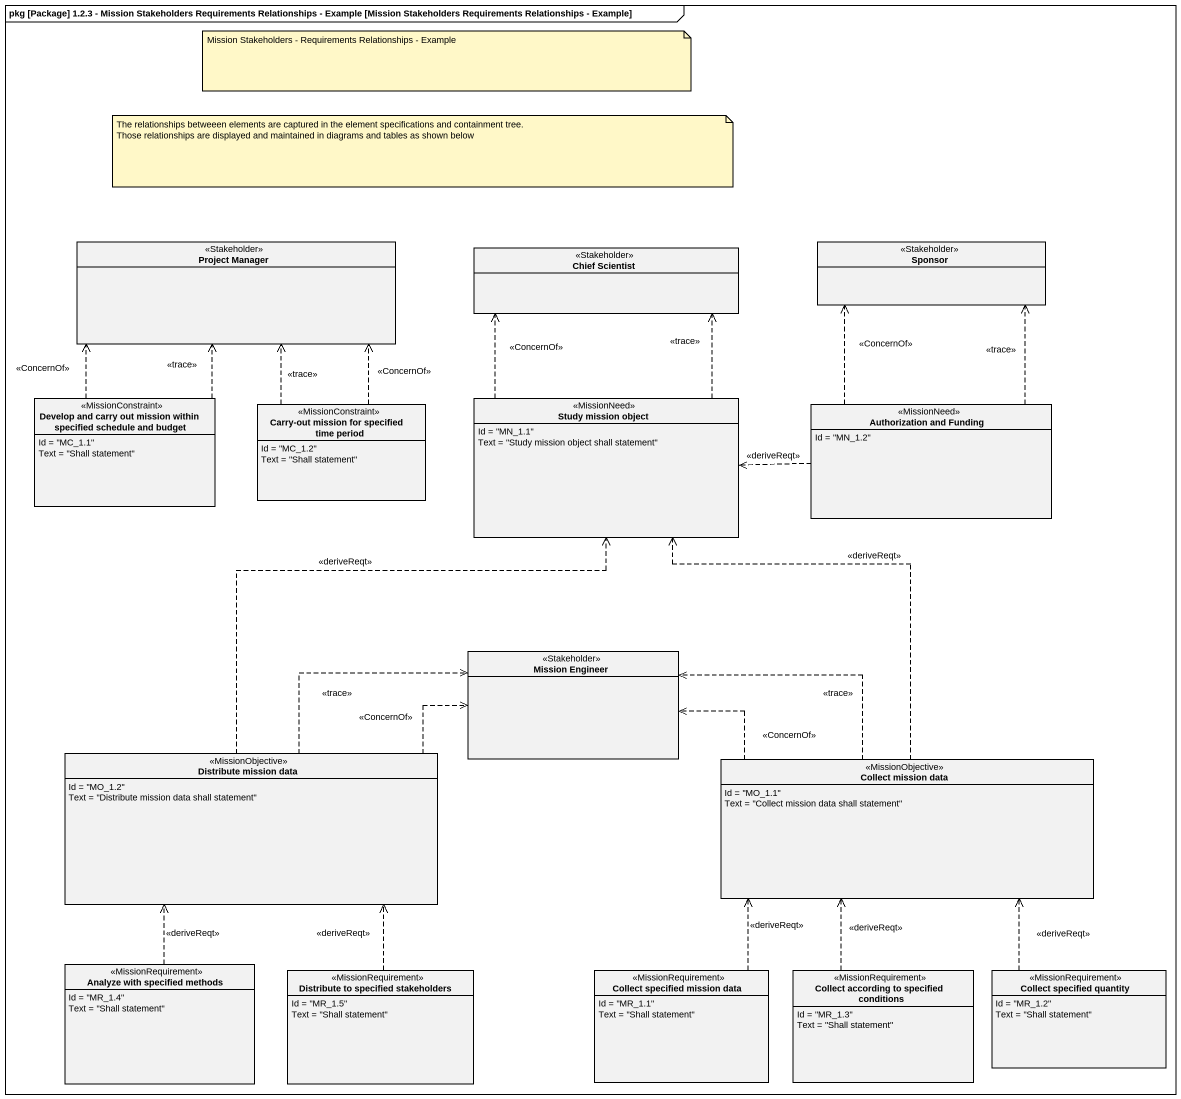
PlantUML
@startuml
mainframe pkg [Package] 1.2.3 - Mission Stakeholders Requirements Relationships - Example [Mission Stakeholders Requirements Relationships - Example]
hide circle
hide empty members
class "Project Manager" as Project_Manager <<Stakeholder>>
class "Chief Scientist" as Chief_Scientist <<Stakeholder>>
class Sponsor <<Stakeholder>>
class "Develop and carry out mission within specified schedule and budget" as Develop_and_carry_out <<MissionConstraint>> {
  Id = "MC_1.1"
  Text = "Shall statement"
}
class "Carry-out mission for specified time period" as Carry_out_mission_for <<MissionConstraint>> {
  Id = "MC_1.2"
  Text = "Shall statement"
}
class "Study mission object" as Study_mission_object <<MissionNeed>> {
  Id = "MN_1.1"
  Text = "Study mission object shall statement"
}
class "Authorization and Funding" as Authorization_and_Funding <<MissionNeed>> {
  Id = "MN_1.2"
}
class "Mission Engineer" as Mission_Engineer <<Stakeholder>>
class "Distribute mission data" as Distribute_mission_data <<MissionObjective>> {
  Id = "MO_1.2"
  Text = "Distribute mission data shall statement"
}
class "Collect mission data" as Collect_mission_data <<MissionObjective>> {
  Id = "MO_1.1"
  Text = "Collect mission data shall statement"
}
class "Analyze with specified methods" as Analyze_with_specified <<MissionRequirement>> {
  Id = "MR_1.4"
  Text = "Shall statement"
}
class "Distribute to specified stakeholders" as Distribute_to_specified <<MissionRequirement>> {
  Id = "MR_1.5"
  Text = "Shall statement"
}
class "Collect specified mission data" as Collect_specified_mission <<MissionRequirement>> {
  Id = "MR_1.1"
  Text = "Shall statement"
}
class "Collect according to specified conditions" as Collect_according_to <<MissionRequirement>> {
  Id = "MR_1.3"
  Text = "Shall statement"
}
class "Collect specified quantity" as Collect_specified_quantity <<MissionRequirement>> {
  Id = "MR_1.2"
  Text = "Shall statement"
}
Develop_and_carry_out .up.> Project_Manager : <<ConcernOf>>
Develop_and_carry_out .up.> Project_Manager : <<trace>>
Carry_out_mission_for .up.> Project_Manager : <<ConcernOf>>
Carry_out_mission_for .up.> Project_Manager : <<trace>>
Study_mission_object .up.> Chief_Scientist : <<ConcernOf>>
Study_mission_object .up.> Chief_Scientist : <<trace>>
Authorization_and_Funding .up.> Sponsor : <<trace>>
Authorization_and_Funding .up.> Sponsor : <<ConcernOf>>
Authorization_and_Funding .left.> Study_mission_object : <<deriveReqt>>
Distribute_mission_data .up.> Study_mission_object : <<deriveReqt>>
Distribute_mission_data .right.> Mission_Engineer : <<ConcernOf>>
Distribute_mission_data .right.> Mission_Engineer : <<trace>>
Collect_mission_data .up.> Study_mission_object : <<deriveReqt>>
Collect_mission_data .left.> Mission_Engineer : <<ConcernOf>>
Collect_mission_data .left.> Mission_Engineer : <<trace>>
Analyze_with_specified .up.> Distribute_mission_data : <<deriveReqt>>
Distribute_to_specified .up.> Distribute_mission_data : <<deriveReqt>>
Collect_specified_mission .up.> Collect_mission_data : <<deriveReqt>>
Collect_according_to .up.> Collect_mission_data : <<deriveReqt>>
Collect_specified_quantity .up.> Collect_mission_data : <<deriveReqt>>
note as N1
  Mission Stakeholders - Requirements Relationships - Example
end note
note as N2
  The relationships betweeen elements are captured in the element specifications and containment tree.
  Those relationships are displayed and maintained in diagrams and tables as shown below
end note
@enduml
